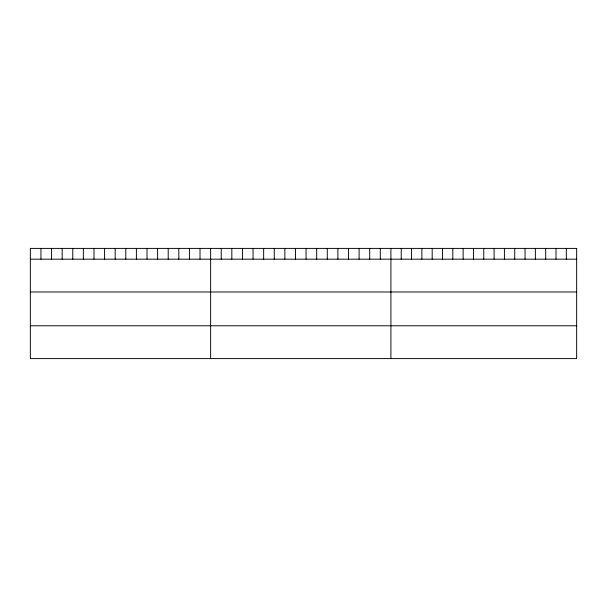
<?xml version="1.0" encoding="UTF-8"?>
<svg xmlns="http://www.w3.org/2000/svg" width="607" height="607" viewBox="0 0 607 607"><rect width="100%" height="100%" fill="white"/><g stroke="black" fill="none" stroke-linecap="round" stroke-linejoin="round"><path stroke-width="0.91" d="M30.35 259.174L576.65 259.174M30.35 291.982L576.65 291.982M30.35 325.784L576.65 325.784M566.331 248.4L566.331 259.174M556.012 248.4L556.012 259.174M545.693 248.4L545.693 259.174M535.374 248.4L535.374 259.174M525.055 248.4L525.055 259.174M514.736 248.4L514.736 259.174M504.417 248.4L504.417 259.174M494.098 248.4L494.098 259.174M483.779 248.4L483.779 259.174M473.46 248.4L473.46 259.174M463.141 248.4L463.141 259.174M452.822 248.4L452.822 259.174M442.503 248.4L442.503 259.174M432.184 248.4L432.184 259.174M421.865 248.4L421.865 259.174M411.546 248.4L411.546 259.174M401.227 248.4L401.227 259.174M390.908 248.4L390.908 358.6M380.301 248.4L380.301 259.174M369.701 248.4L369.701 259.174M359.094 248.4L359.094 259.174M348.486 248.4L348.486 259.174M337.887 248.4L337.887 259.174M327.279 248.4L327.279 259.174M316.672 248.4L316.672 259.174M306.072 248.4L306.072 259.174M295.465 248.4L295.465 259.174M284.865 248.4L284.865 259.174M274.258 248.4L274.258 259.174M263.65 248.4L263.65 259.174M253.051 248.4L253.051 259.174M242.443 248.4L242.443 259.174M231.836 248.4L231.836 259.174M221.236 248.4L221.236 259.174M210.629 248.4L210.629 358.6M200.022 248.4L200.022 259.174M189.422 248.4L189.422 259.174M178.815 248.4L178.815 259.174M168.207 248.4L168.207 259.174M157.608 248.4L157.608 259.174M147 248.4L147 259.174M136.393 248.4L136.393 259.174M125.793 248.4L125.793 259.174M115.186 248.4L115.186 259.174M104.586 248.4L104.586 259.174M93.979 248.4L93.979 259.174M83.371 248.4L83.371 259.174M72.772 248.4L72.772 259.174M62.164 248.4L62.164 259.174M51.557 248.4L51.557 259.174M40.957 248.4L40.957 259.174M576.65 248.4L30.35 248.4L30.35 358.6L576.65 358.6L576.65 248.4"/></g></svg>
